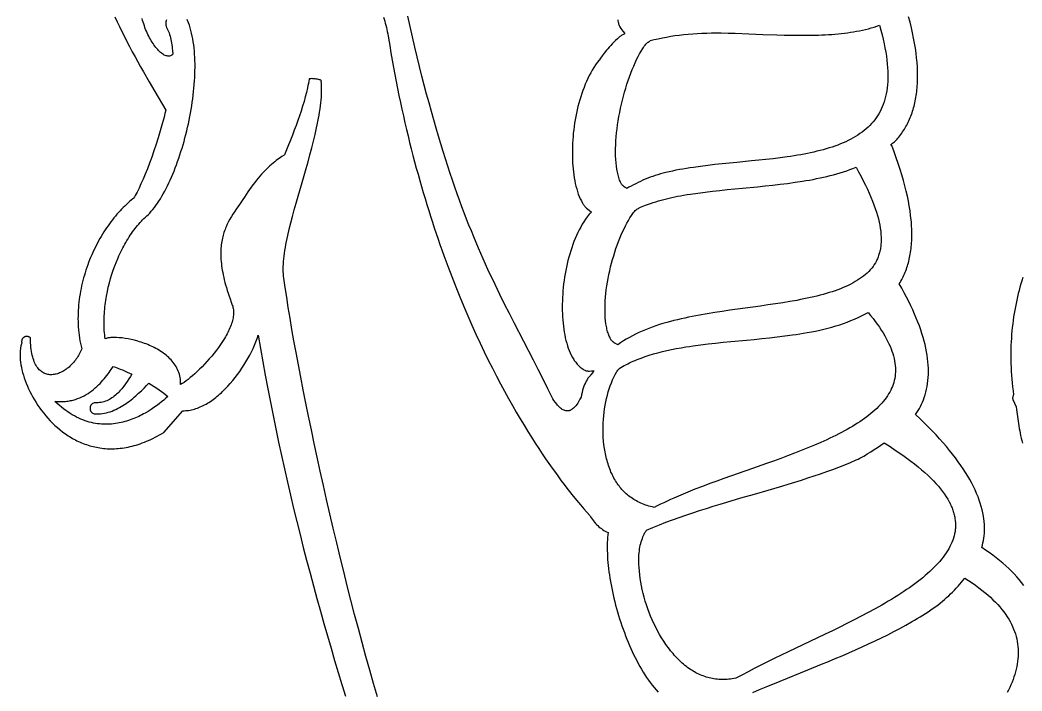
# Model space of a CAD drawing. Extents: x 0 to 113, y 52 to 137.
# Drawn here: x 5.51 to 30.79, y 83.88 to 100.8 of the extents above; entities that cross this region are included whole.
import ezdxf

# ---------------------------------------------------------------- set-up
doc = ezdxf.new("R2010")
doc.units = 0
doc.header["$MEASUREMENT"] = 0

msp = doc.modelspace()

# ---------------------------------------------------------------- linework, layer by layer
for points in [[(7.91, 100.877), (7.965, 100.754), (8.024, 100.63), (8.084, 100.505), (8.147, 100.379), (8.212, 100.252), (8.279, 100.125), (8.347, 99.997), (8.416, 99.87), (8.486, 99.743), (8.557, 99.616), (8.629, 99.49), (8.773, 99.241), (8.916, 98.996), (9.193, 98.527), (9.171, 98.439), (9.149, 98.351), (9.126, 98.263), (9.102, 98.175), (9.053, 98.001), (9.001, 97.83), (8.948, 97.663), (8.894, 97.5), (8.838, 97.342), (8.783, 97.191), (8.727, 97.046), (8.672, 96.91), (8.619, 96.782), (8.566, 96.664), (8.516, 96.556), (8.467, 96.459), (8.444, 96.415), (8.422, 96.374), (8.401, 96.337), (8.38, 96.303), (8.363, 96.285), (8.321, 96.252), (8.28, 96.218), (8.238, 96.182), (8.198, 96.146), (8.157, 96.107), (8.117, 96.068), (8.076, 96.027), (8.037, 95.986), (7.997, 95.943), (7.959, 95.898), (7.92, 95.853), (7.882, 95.807), (7.844, 95.759), (7.807, 95.711), (7.77, 95.661), (7.734, 95.61), (7.699, 95.559), (7.664, 95.506), (7.629, 95.453), (7.595, 95.399), (7.562, 95.343), (7.53, 95.287), (7.498, 95.23), (7.467, 95.173), (7.436, 95.114), (7.407, 95.055), (7.378, 94.995), (7.35, 94.934), (7.323, 94.873), (7.296, 94.811), (7.271, 94.749), (7.246, 94.686), (7.223, 94.622), (7.2, 94.558), (7.178, 94.493), (7.157, 94.427), (7.138, 94.362), (7.119, 94.296), (7.101, 94.229), (7.084, 94.162), (7.069, 94.095), (7.055, 94.027), (7.041, 93.959), (7.029, 93.891), (7.018, 93.822), (7.009, 93.753), (7, 93.684), (6.993, 93.615), (6.987, 93.546), (6.983, 93.476), (6.98, 93.407), (6.978, 93.337), (6.977, 93.267), (6.978, 93.198), (6.981, 93.128), (6.984, 93.058), (6.99, 92.988), (6.996, 92.919), (7.005, 92.849), (7.014, 92.78), (7.026, 92.711), (7.039, 92.641), (7.053, 92.573), (7.07, 92.504), (7.056, 92.47), (7.041, 92.437), (7.026, 92.405), (7.009, 92.373), (6.991, 92.342), (6.973, 92.311), (6.954, 92.281), (6.934, 92.252), (6.913, 92.224), (6.892, 92.196), (6.87, 92.17), (6.847, 92.144), (6.824, 92.119), (6.8, 92.094), (6.775, 92.071), (6.75, 92.049), (6.725, 92.028), (6.699, 92.008), (6.673, 91.989), (6.647, 91.971), (6.62, 91.954), (6.593, 91.938), (6.566, 91.924), (6.539, 91.911), (6.512, 91.899), (6.484, 91.888), (6.457, 91.879), (6.43, 91.871), (6.402, 91.865), (6.375, 91.86), (6.348, 91.857), (6.321, 91.855), (6.294, 91.854), (6.267, 91.855), (6.241, 91.858), (6.215, 91.862), (6.189, 91.868), (6.164, 91.876), (6.139, 91.886), (6.115, 91.897), (6.091, 91.91), (6.068, 91.925), (6.045, 91.942), (6.023, 91.961), (6.001, 91.981), (5.981, 92.004), (5.961, 92.028), (5.942, 92.055), (5.924, 92.084), (5.906, 92.115), (5.89, 92.148), (5.874, 92.183), (5.86, 92.22), (5.846, 92.26), (5.834, 92.301), (5.822, 92.346), (5.812, 92.392), (5.803, 92.441), (5.795, 92.492), (5.789, 92.546), (5.784, 92.602), (5.78, 92.66), (5.777, 92.722), (5.776, 92.785), (5.767, 92.793), (5.758, 92.799), (5.749, 92.805), (5.739, 92.809), (5.729, 92.813), (5.719, 92.817), (5.709, 92.819), (5.699, 92.821), (5.689, 92.821), (5.679, 92.821), (5.669, 92.82), (5.658, 92.819), (5.648, 92.816), (5.638, 92.812), (5.629, 92.808), (5.619, 92.803), (5.61, 92.797), (5.601, 92.79), (5.593, 92.783), (5.586, 92.775), (5.58, 92.767), (5.574, 92.758), (5.569, 92.749), (5.564, 92.74), (5.561, 92.73), (5.558, 92.719), (5.556, 92.709), (5.555, 92.698), (5.554, 92.687), (5.555, 92.676), (5.556, 92.665), (5.558, 92.653), (5.551, 92.631), (5.544, 92.609), (5.538, 92.586), (5.533, 92.562), (5.528, 92.537), (5.524, 92.512), (5.519, 92.46), (5.515, 92.406), (5.515, 92.35), (5.517, 92.292), (5.521, 92.232), (5.528, 92.17), (5.538, 92.107), (5.55, 92.043), (5.564, 91.978), (5.581, 91.911), (5.6, 91.844), (5.622, 91.776), (5.646, 91.707), (5.673, 91.638), (5.701, 91.568), (5.732, 91.498), (5.766, 91.429), (5.801, 91.359), (5.839, 91.289), (5.879, 91.22), (5.921, 91.151), (5.965, 91.083), (6.012, 91.016), (6.06, 90.949), (6.111, 90.884), (6.164, 90.819), (6.219, 90.756), (6.276, 90.695), (6.334, 90.635), (6.395, 90.577), (6.458, 90.521), (6.523, 90.467), (6.589, 90.414), (6.623, 90.389), (6.658, 90.365), (6.693, 90.341), (6.728, 90.317), (6.764, 90.295), (6.801, 90.273), (6.837, 90.251), (6.875, 90.231), (6.912, 90.211), (6.951, 90.192), (6.989, 90.173), (7.028, 90.155), (7.068, 90.139), (7.108, 90.122), (7.148, 90.107), (7.189, 90.093), (7.23, 90.079), (7.272, 90.066), (7.314, 90.055), (7.356, 90.044), (7.399, 90.034), (7.442, 90.025), (7.486, 90.017), (7.53, 90.009), (7.575, 90.003), (7.62, 89.998), (7.665, 89.994), (7.711, 89.991), (7.757, 89.989), (7.803, 89.988), (7.85, 89.988), (7.897, 89.99), (7.945, 89.992), (7.993, 89.996), (8.042, 90.001), (8.09, 90.007), (8.139, 90.014), (8.189, 90.022), (8.239, 90.032), (8.289, 90.043), (8.34, 90.055), (8.391, 90.068), (8.442, 90.083), (8.494, 90.099), (8.546, 90.117), (8.598, 90.136), (8.651, 90.156), (8.704, 90.177), (8.757, 90.2), (8.811, 90.225), (8.865, 90.251), (8.92, 90.278), (8.974, 90.307), (9.029, 90.337), (9.085, 90.369), (9.14, 90.402), (9.621, 90.948), (9.658, 90.948), (9.695, 90.949), (9.731, 90.952), (9.768, 90.957), (9.805, 90.963), (9.842, 90.971), (9.879, 90.979), (9.916, 90.989), (9.953, 91.001), (9.989, 91.014), (10.026, 91.028), (10.063, 91.043), (10.099, 91.059), (10.136, 91.077), (10.172, 91.096), (10.208, 91.115), (10.244, 91.136), (10.28, 91.158), (10.316, 91.181), (10.351, 91.206), (10.386, 91.231), (10.421, 91.257), (10.456, 91.284), (10.491, 91.311), (10.525, 91.34), (10.559, 91.37), (10.593, 91.4), (10.626, 91.431), (10.66, 91.463), (10.692, 91.496), (10.757, 91.564), (10.82, 91.634), (10.882, 91.706), (10.942, 91.781), (11.001, 91.858), (11.057, 91.937), (11.112, 92.017), (11.164, 92.098), (11.214, 92.181), (11.262, 92.264), (11.308, 92.349), (11.351, 92.433), (11.392, 92.518), (11.429, 92.603), (11.464, 92.688), (11.497, 92.772), (11.526, 92.856), (11.582, 92.517), (11.641, 92.178), (11.702, 91.84), (11.765, 91.501), (11.83, 91.163), (11.897, 90.826), (11.966, 90.489), (12.037, 90.152), (12.11, 89.817), (12.184, 89.483), (12.26, 89.149), (12.337, 88.817), (12.416, 88.486), (12.496, 88.156), (12.578, 87.828), (12.661, 87.502), (12.745, 87.177), (12.83, 86.854), (12.916, 86.533), (13.003, 86.214), (13.091, 85.898), (13.18, 85.584), (13.27, 85.272), (13.36, 84.962), (13.451, 84.655), (13.542, 84.351), (13.633, 84.05), (13.726, 83.752)], [(14.685, 100.87), (14.715, 100.768), (14.729, 100.716), (14.743, 100.663), (14.756, 100.611), (14.768, 100.557), (14.779, 100.503), (14.79, 100.449), (14.8, 100.394), (14.809, 100.338), (14.84, 100.152), (14.871, 99.968), (14.903, 99.785), (14.936, 99.603), (14.97, 99.424), (15.004, 99.245), (15.039, 99.069), (15.075, 98.893), (15.111, 98.72), (15.149, 98.547), (15.187, 98.377), (15.225, 98.207), (15.264, 98.04), (15.304, 97.874), (15.344, 97.709), (15.385, 97.546), (15.427, 97.384), (15.469, 97.224), (15.512, 97.065), (15.555, 96.908), (15.599, 96.752), (15.643, 96.598), (15.688, 96.445), (15.733, 96.294), (15.778, 96.144), (15.824, 95.996), (15.871, 95.849), (15.918, 95.703), (15.965, 95.559), (16.013, 95.417), (16.061, 95.276), (16.109, 95.137), (16.157, 94.999), (16.206, 94.862), (16.256, 94.727), (16.305, 94.593), (16.405, 94.33), (16.505, 94.073), (16.607, 93.822), (16.709, 93.577), (16.811, 93.337), (16.914, 93.103), (17.017, 92.875), (17.121, 92.652), (17.224, 92.436), (17.327, 92.225), (17.43, 92.02), (17.533, 91.82), (17.635, 91.626), (17.736, 91.438), (17.837, 91.255), (17.937, 91.078), (18.035, 90.907), (18.133, 90.741), (18.229, 90.58), (18.324, 90.426), (18.418, 90.277), (18.51, 90.133), (18.6, 89.995), (18.688, 89.862), (18.774, 89.735), (18.858, 89.614), (18.939, 89.497), (19.019, 89.387), (19.095, 89.281), (19.169, 89.182), (19.241, 89.087), (19.309, 88.998), (19.374, 88.914), (19.436, 88.836), (19.55, 88.695), (19.65, 88.576), (19.734, 88.478), (19.803, 88.4), (19.886, 88.308), (19.909, 88.272), (19.932, 88.237), (19.956, 88.203), (19.981, 88.17), (20.007, 88.139), (20.033, 88.108), (20.061, 88.079), (20.089, 88.051), (20.118, 88.024), (20.149, 87.999), (20.18, 87.975), (20.212, 87.952), (20.244, 87.931), (20.278, 87.912), (20.313, 87.894), (20.349, 87.878), (20.342, 87.818), (20.336, 87.756), (20.332, 87.692), (20.329, 87.627), (20.328, 87.56), (20.327, 87.491), (20.328, 87.42), (20.331, 87.348), (20.334, 87.275), (20.339, 87.2), (20.346, 87.123), (20.353, 87.046), (20.362, 86.967), (20.372, 86.888), (20.383, 86.807), (20.396, 86.725), (20.41, 86.643), (20.425, 86.56), (20.441, 86.476), (20.459, 86.391), (20.477, 86.306), (20.497, 86.22), (20.518, 86.134), (20.54, 86.048), (20.564, 85.961), (20.588, 85.874), (20.614, 85.787), (20.641, 85.7), (20.669, 85.613), (20.698, 85.527), (20.728, 85.44), (20.76, 85.354), (20.79, 85.273), (20.822, 85.192), (20.854, 85.113), (20.888, 85.033), (20.923, 84.955), (20.958, 84.877), (20.995, 84.8), (21.032, 84.724), (21.071, 84.649), (21.11, 84.575), (21.151, 84.503), (21.192, 84.431), (21.235, 84.361), (21.279, 84.292), (21.323, 84.224), (21.369, 84.158), (21.415, 84.094), (21.463, 84.031), (21.512, 83.97), (21.561, 83.91), (21.612, 83.852)], [(20.592, 100.804), (20.598, 100.774), (20.604, 100.743), (20.61, 100.722), (20.616, 100.701), (20.623, 100.68), (20.632, 100.66), (20.641, 100.641), (20.65, 100.623), (20.671, 100.586), (20.695, 100.552), (20.719, 100.518), (20.77, 100.453), (20.753, 100.442), (20.735, 100.431), (20.699, 100.411), (20.681, 100.4), (20.663, 100.39), (20.646, 100.378), (20.63, 100.365), (20.584, 100.324), (20.539, 100.281), (20.496, 100.239), (20.455, 100.196), (20.415, 100.154), (20.378, 100.112), (20.343, 100.072), (20.31, 100.032), (20.251, 99.958), (20.201, 99.892), (20.161, 99.836), (20.132, 99.794), (20.124, 99.785), (20.078, 99.725), (20.034, 99.663), (19.992, 99.599), (19.952, 99.533), (19.913, 99.465), (19.876, 99.395), (19.84, 99.323), (19.806, 99.25), (19.773, 99.175), (19.743, 99.099), (19.713, 99.021), (19.686, 98.943), (19.659, 98.863), (19.635, 98.782), (19.612, 98.7), (19.59, 98.618), (19.57, 98.535), (19.552, 98.451), (19.535, 98.367), (19.52, 98.283), (19.506, 98.198), (19.493, 98.113), (19.483, 98.028), (19.473, 97.943), (19.465, 97.859), (19.459, 97.774), (19.454, 97.69), (19.45, 97.606), (19.448, 97.523), (19.448, 97.441), (19.448, 97.359), (19.451, 97.279), (19.454, 97.199), (19.46, 97.12), (19.466, 97.042), (19.475, 96.965), (19.484, 96.89), (19.496, 96.816), (19.509, 96.744), (19.523, 96.673), (19.54, 96.604), (19.558, 96.537), (19.578, 96.472), (19.599, 96.409), (19.623, 96.348), (19.648, 96.29), (19.675, 96.234), (19.704, 96.18), (19.715, 96.161), (19.727, 96.144), (19.739, 96.127), (19.752, 96.111), (19.765, 96.096), (19.779, 96.081), (19.808, 96.053), (19.838, 96.026), (19.869, 96.001), (19.931, 95.951), (19.926, 95.946), (19.92, 95.94), (19.904, 95.929), (19.889, 95.917), (19.883, 95.912), (19.879, 95.907), (19.874, 95.903), (19.87, 95.898), (19.825, 95.838), (19.781, 95.776), (19.739, 95.712), (19.698, 95.646), (19.659, 95.578), (19.622, 95.508), (19.587, 95.436), (19.553, 95.363), (19.52, 95.288), (19.489, 95.212), (19.46, 95.135), (19.432, 95.056), (19.406, 94.976), (19.381, 94.895), (19.358, 94.814), (19.337, 94.731), (19.317, 94.648), (19.299, 94.565), (19.282, 94.481), (19.266, 94.396), (19.252, 94.311), (19.24, 94.226), (19.229, 94.142), (19.22, 94.057), (19.212, 93.972), (19.205, 93.887), (19.2, 93.803), (19.197, 93.72), (19.195, 93.637), (19.194, 93.554), (19.195, 93.473), (19.197, 93.392), (19.201, 93.312), (19.206, 93.233), (19.213, 93.155), (19.221, 93.078), (19.231, 93.003), (19.242, 92.929), (19.255, 92.857), (19.27, 92.787), (19.286, 92.718), (19.305, 92.651), (19.324, 92.586), (19.346, 92.523), (19.369, 92.462), (19.395, 92.403), (19.422, 92.347), (19.451, 92.293), (19.466, 92.267), (19.482, 92.241), (19.498, 92.217), (19.515, 92.193), (19.532, 92.169), (19.55, 92.146), (19.569, 92.125), (19.588, 92.104), (19.608, 92.083), (19.628, 92.064), (19.649, 92.045), (19.671, 92.028), (19.694, 92.011), (19.717, 91.996), (19.741, 91.981), (19.765, 91.968), (19.778, 91.962), (19.791, 91.957), (19.804, 91.954), (19.818, 91.951), (19.832, 91.949), (19.846, 91.948), (19.875, 91.948), (19.934, 91.95), (19.963, 91.951), (19.992, 91.95), (19.984, 91.938), (19.973, 91.924), (19.946, 91.893), (19.921, 91.864), (19.905, 91.844), (19.902, 91.836), (19.899, 91.831), (19.896, 91.827), (19.868, 91.796), (19.842, 91.764), (19.818, 91.729), (19.796, 91.693), (19.776, 91.654), (19.757, 91.612), (19.739, 91.567), (19.722, 91.519), (19.714, 91.494), (19.707, 91.467), (19.694, 91.409), (19.682, 91.349), (19.669, 91.29), (19.641, 91.236), (19.613, 91.186), (19.586, 91.142), (19.559, 91.103), (19.532, 91.069), (19.505, 91.039), (19.479, 91.013), (19.454, 90.992), (19.441, 90.983), (19.428, 90.975), (19.416, 90.968), (19.403, 90.961), (19.391, 90.956), (19.379, 90.952), (19.366, 90.948), (19.354, 90.945), (19.342, 90.943), (19.33, 90.942), (19.307, 90.942), (19.284, 90.945), (19.261, 90.951), (19.238, 90.959), (19.216, 90.969), (19.195, 90.981), (19.174, 90.996), (19.153, 91.012), (19.133, 91.029), (19.113, 91.048), (19.093, 91.068), (19.074, 91.089), (19.055, 91.111), (19.019, 91.156), (18.985, 91.202), (18.953, 91.246), (18.831, 91.498), (18.709, 91.743), (18.587, 91.984), (18.465, 92.222), (18.223, 92.692), (17.981, 93.16), (17.86, 93.396), (17.74, 93.636), (17.619, 93.879), (17.499, 94.127), (17.439, 94.253), (17.379, 94.381), (17.319, 94.511), (17.259, 94.642), (17.199, 94.776), (17.139, 94.911), (17.079, 95.049), (17.02, 95.189), (16.96, 95.332), (16.9, 95.478), (16.84, 95.626), (16.781, 95.778), (16.721, 95.932), (16.662, 96.09), (16.602, 96.251), (16.543, 96.415), (16.483, 96.583), (16.424, 96.755), (16.364, 96.93), (16.305, 97.11), (16.246, 97.293), (16.186, 97.481), (16.127, 97.673), (16.068, 97.87), (16.009, 98.071), (15.95, 98.278), (15.891, 98.489), (15.832, 98.705), (15.773, 98.926), (15.714, 99.152), (15.655, 99.384), (15.596, 99.622), (15.537, 99.865), (15.478, 100.114), (15.419, 100.369), (15.36, 100.63), (15.302, 100.897)], [(30.836, 86.546), (30.781, 86.619), (30.722, 86.69), (30.66, 86.761), (30.595, 86.832), (30.527, 86.901), (30.457, 86.97), (30.383, 87.039), (30.305, 87.107), (30.225, 87.174), (30.142, 87.24), (30.055, 87.306), (29.966, 87.371), (29.873, 87.436), (29.777, 87.499), (29.792, 87.558), (29.805, 87.617), (29.817, 87.676), (29.828, 87.736), (29.836, 87.797), (29.842, 87.858), (29.846, 87.92), (29.847, 87.951), (29.847, 87.983), (29.846, 88.021), (29.844, 88.059), (29.842, 88.098), (29.839, 88.136), (29.835, 88.175), (29.83, 88.214), (29.819, 88.293), (29.804, 88.372), (29.786, 88.452), (29.765, 88.533), (29.74, 88.615), (29.713, 88.697), (29.682, 88.78), (29.647, 88.865), (29.61, 88.95), (29.568, 89.036), (29.524, 89.122), (29.476, 89.21), (29.425, 89.299), (29.37, 89.388), (29.311, 89.479), (29.249, 89.57), (29.184, 89.663), (29.115, 89.756), (29.042, 89.85), (28.966, 89.945), (28.885, 90.042), (28.802, 90.139), (28.714, 90.237), (28.623, 90.337), (28.527, 90.437), (28.428, 90.539), (28.325, 90.641), (28.219, 90.745), (28.108, 90.85), (28.14, 90.9), (28.172, 90.952), (28.202, 91.004), (28.23, 91.057), (28.257, 91.111), (28.282, 91.166), (28.306, 91.223), (28.326, 91.281), (28.348, 91.349), (28.367, 91.418), (28.384, 91.488), (28.398, 91.56), (28.409, 91.633), (28.418, 91.707), (28.425, 91.783), (28.429, 91.86), (28.43, 91.938), (28.429, 92.017), (28.425, 92.098), (28.418, 92.181), (28.409, 92.264), (28.397, 92.349), (28.383, 92.436), (28.365, 92.524), (28.345, 92.613), (28.322, 92.704), (28.297, 92.797), (28.268, 92.891), (28.237, 92.987), (28.202, 93.084), (28.165, 93.183), (28.125, 93.283), (28.082, 93.385), (28.036, 93.489), (27.987, 93.594), (27.935, 93.701), (27.88, 93.81), (27.822, 93.921), (27.761, 94.033), (27.697, 94.147), (27.718, 94.182), (27.738, 94.216), (27.757, 94.252), (27.776, 94.288), (27.794, 94.324), (27.811, 94.361), (27.828, 94.399), (27.844, 94.437), (27.859, 94.476), (27.874, 94.515), (27.888, 94.555), (27.901, 94.596), (27.913, 94.637), (27.925, 94.679), (27.936, 94.721), (27.947, 94.764), (27.956, 94.807), (27.965, 94.852), (27.973, 94.896), (27.981, 94.942), (27.987, 94.988), (27.993, 95.035), (27.999, 95.082), (28.003, 95.13), (28.007, 95.178), (28.01, 95.228), (28.012, 95.278), (28.013, 95.328), (28.014, 95.379), (28.014, 95.431), (28.013, 95.484), (28.011, 95.537), (28.008, 95.591), (28.005, 95.646), (28.001, 95.701), (27.996, 95.757), (27.983, 95.872), (27.967, 95.989), (27.948, 96.109), (27.926, 96.232), (27.9, 96.357), (27.87, 96.486), (27.837, 96.618), (27.801, 96.753), (27.761, 96.891), (27.717, 97.032), (27.67, 97.177), (27.619, 97.324), (27.564, 97.475), (27.505, 97.629), (27.503, 97.633), (27.5, 97.636), (27.493, 97.639), (27.485, 97.642), (27.482, 97.644), (27.479, 97.647), (27.502, 97.668), (27.525, 97.688), (27.573, 97.728), (27.597, 97.748), (27.62, 97.769), (27.642, 97.791), (27.662, 97.814), (27.687, 97.845), (27.712, 97.876), (27.735, 97.908), (27.759, 97.941), (27.781, 97.974), (27.803, 98.007), (27.824, 98.041), (27.845, 98.076), (27.865, 98.111), (27.885, 98.147), (27.904, 98.183), (27.922, 98.22), (27.939, 98.258), (27.956, 98.296), (27.973, 98.335), (27.988, 98.374), (28.003, 98.414), (28.018, 98.454), (28.031, 98.495), (28.044, 98.537), (28.057, 98.579), (28.068, 98.622), (28.079, 98.665), (28.089, 98.709), (28.099, 98.754), (28.108, 98.799), (28.116, 98.845), (28.124, 98.892), (28.13, 98.939), (28.136, 98.987), (28.142, 99.035), (28.146, 99.084), (28.15, 99.134), (28.154, 99.185), (28.156, 99.236), (28.158, 99.288), (28.159, 99.34), (28.159, 99.393), (28.157, 99.501), (28.152, 99.612), (28.145, 99.726), (28.134, 99.843), (28.119, 99.962), (28.102, 100.085), (28.082, 100.21), (28.058, 100.338), (28.031, 100.469), (28.001, 100.603), (27.967, 100.74), (27.93, 100.88)], [(14.53, 83.737), (14.433, 84.071), (14.336, 84.411), (14.24, 84.755), (14.144, 85.104), (14.05, 85.457), (13.956, 85.813), (13.863, 86.172), (13.771, 86.532), (13.681, 86.894), (13.591, 87.257), (13.504, 87.621), (13.417, 87.984), (13.332, 88.346), (13.249, 88.707), (13.168, 89.065), (13.089, 89.421), (13.012, 89.774), (12.937, 90.123), (12.864, 90.468), (12.793, 90.808), (12.725, 91.142), (12.66, 91.47), (12.597, 91.792), (12.537, 92.106), (12.48, 92.412), (12.426, 92.71), (12.375, 92.999), (12.328, 93.278), (12.283, 93.547), (12.242, 93.806), (12.205, 94.053), (12.171, 94.288), (12.164, 94.343), (12.159, 94.4), (12.157, 94.459), (12.156, 94.519), (12.157, 94.581), (12.16, 94.645), (12.164, 94.711), (12.17, 94.778), (12.177, 94.846), (12.186, 94.916), (12.197, 94.987), (12.208, 95.06), (12.221, 95.134), (12.236, 95.209), (12.251, 95.285), (12.268, 95.362), (12.304, 95.52), (12.343, 95.681), (12.386, 95.846), (12.431, 96.013), (12.479, 96.183), (12.528, 96.354), (12.629, 96.701), (12.73, 97.051), (12.78, 97.225), (12.828, 97.399), (12.875, 97.571), (12.918, 97.741), (12.959, 97.91), (12.979, 97.993), (12.997, 98.076), (13.014, 98.158), (13.031, 98.239), (13.046, 98.319), (13.06, 98.398), (13.073, 98.476), (13.084, 98.554), (13.094, 98.63), (13.103, 98.705), (13.11, 98.778), (13.116, 98.851), (13.12, 98.922), (13.123, 98.992), (13.123, 99.06), (13.122, 99.127), (13.119, 99.192), (13.114, 99.256), (13.118, 99.26), (13.119, 99.264), (13.118, 99.267), (13.115, 99.271), (13.111, 99.275), (13.105, 99.278), (13.089, 99.285), (13.069, 99.292), (13.044, 99.298), (13.017, 99.303), (12.988, 99.308), (12.958, 99.312), (12.928, 99.315), (12.9, 99.317), (12.873, 99.318), (12.85, 99.317), (12.831, 99.316), (12.817, 99.313), (12.812, 99.311), (12.808, 99.309), (12.799, 99.254), (12.789, 99.198), (12.778, 99.142), (12.767, 99.086), (12.74, 98.972), (12.711, 98.856), (12.679, 98.739), (12.643, 98.621), (12.606, 98.502), (12.566, 98.382), (12.524, 98.261), (12.48, 98.139), (12.434, 98.017), (12.387, 97.894), (12.338, 97.771), (12.289, 97.648), (12.188, 97.401), (12.184, 97.396), (12.179, 97.392), (12.118, 97.352), (12.05, 97.306), (12.014, 97.28), (11.977, 97.252), (11.939, 97.222), (11.9, 97.19), (11.86, 97.155), (11.82, 97.119), (11.778, 97.08), (11.736, 97.04), (11.694, 96.997), (11.651, 96.953), (11.608, 96.907), (11.565, 96.858), (11.521, 96.808), (11.477, 96.755), (11.434, 96.701), (11.39, 96.644), (11.347, 96.586), (11.303, 96.525), (11.261, 96.463), (11.218, 96.398), (11.176, 96.334), (11.133, 96.27), (11.048, 96.146), (10.965, 96.025), (10.925, 95.964), (10.885, 95.903), (10.847, 95.842), (10.811, 95.779), (10.776, 95.716), (10.744, 95.65), (10.713, 95.584), (10.699, 95.55), (10.686, 95.515), (10.673, 95.48), (10.66, 95.444), (10.649, 95.407), (10.638, 95.37), (10.628, 95.332), (10.619, 95.294), (10.611, 95.254), (10.604, 95.214), (10.597, 95.173), (10.592, 95.131), (10.587, 95.088), (10.584, 95.044), (10.581, 94.999), (10.579, 94.953), (10.579, 94.906), (10.58, 94.858), (10.581, 94.809), (10.584, 94.759), (10.589, 94.707), (10.594, 94.654), (10.601, 94.6), (10.608, 94.545), (10.618, 94.488), (10.628, 94.43), (10.64, 94.37), (10.653, 94.309), (10.668, 94.247), (10.684, 94.183), (10.702, 94.117), (10.721, 94.05), (10.742, 93.981), (10.764, 93.91), (10.788, 93.838), (10.813, 93.764), (10.84, 93.688), (10.869, 93.611), (10.879, 93.582), (10.887, 93.552), (10.893, 93.521), (10.898, 93.49), (10.901, 93.457), (10.901, 93.425), (10.901, 93.392), (10.898, 93.358), (10.894, 93.324), (10.889, 93.289), (10.882, 93.254), (10.873, 93.218), (10.863, 93.182), (10.852, 93.146), (10.839, 93.109), (10.825, 93.072), (10.81, 93.035), (10.794, 92.998), (10.776, 92.96), (10.758, 92.923), (10.738, 92.885), (10.718, 92.847), (10.696, 92.809), (10.674, 92.771), (10.626, 92.695), (10.576, 92.619), (10.522, 92.544), (10.467, 92.47), (10.409, 92.397), (10.35, 92.325), (10.29, 92.255), (10.229, 92.186), (10.167, 92.12), (10.106, 92.056), (10.045, 91.995), (9.984, 91.937), (9.924, 91.881), (9.866, 91.83), (9.809, 91.782), (9.755, 91.738), (9.703, 91.698), (9.654, 91.662), (9.609, 91.632), (9.567, 91.606), (9.567, 91.652), (9.565, 91.697), (9.561, 91.742), (9.554, 91.785), (9.546, 91.827), (9.535, 91.868), (9.522, 91.909), (9.507, 91.948), (9.49, 91.986), (9.472, 92.024), (9.451, 92.06), (9.429, 92.096), (9.406, 92.13), (9.38, 92.164), (9.354, 92.196), (9.325, 92.228), (9.296, 92.259), (9.265, 92.289), (9.233, 92.318), (9.2, 92.346), (9.166, 92.373), (9.13, 92.399), (9.094, 92.424), (9.057, 92.449), (9.019, 92.472), (8.981, 92.495), (8.942, 92.517), (8.902, 92.538), (8.861, 92.558), (8.821, 92.577), (8.779, 92.595), (8.738, 92.613), (8.696, 92.63), (8.654, 92.645), (8.612, 92.66), (8.57, 92.675), (8.528, 92.688), (8.486, 92.7), (8.403, 92.723), (8.321, 92.743), (8.241, 92.759), (8.164, 92.772), (8.089, 92.782), (8.017, 92.789), (7.95, 92.793), (7.887, 92.795), (7.858, 92.794), (7.83, 92.793), (7.803, 92.791), (7.778, 92.788), (7.754, 92.785), (7.732, 92.781), (7.712, 92.776), (7.693, 92.771), (7.677, 92.765), (7.662, 92.758), (7.656, 92.809), (7.65, 92.861), (7.645, 92.913), (7.641, 92.966), (7.639, 93.019), (7.637, 93.072), (7.635, 93.126), (7.635, 93.18), (7.636, 93.234), (7.637, 93.288), (7.639, 93.343), (7.643, 93.398), (7.646, 93.453), (7.651, 93.508), (7.657, 93.563), (7.663, 93.618), (7.67, 93.673), (7.678, 93.729), (7.687, 93.784), (7.696, 93.839), (7.718, 93.95), (7.742, 94.06), (7.769, 94.17), (7.799, 94.278), (7.831, 94.386), (7.867, 94.493), (7.905, 94.599), (7.945, 94.703), (7.988, 94.805), (8.011, 94.855), (8.034, 94.905), (8.058, 94.954), (8.082, 95.003), (8.107, 95.051), (8.132, 95.099), (8.158, 95.146), (8.184, 95.192), (8.211, 95.238), (8.239, 95.283), (8.267, 95.327), (8.296, 95.371), (8.325, 95.414), (8.354, 95.456), (8.384, 95.497), (8.415, 95.537), (8.446, 95.577), (8.478, 95.615), (8.509, 95.653), (8.542, 95.689), (8.575, 95.725), (8.608, 95.76), (8.642, 95.794), (8.676, 95.826), (8.711, 95.858), (8.745, 95.888), (8.785, 95.93), (8.825, 95.974), (8.864, 96.021), (8.903, 96.07), (8.941, 96.122), (8.98, 96.176), (9.017, 96.233), (9.055, 96.292), (9.092, 96.353), (9.128, 96.416), (9.164, 96.481), (9.199, 96.549), (9.234, 96.618), (9.268, 96.688), (9.302, 96.761), (9.335, 96.835), (9.368, 96.911), (9.399, 96.988), (9.43, 97.067), (9.461, 97.147), (9.49, 97.228), (9.519, 97.31), (9.547, 97.394), (9.575, 97.478), (9.601, 97.563), (9.627, 97.65), (9.652, 97.737), (9.676, 97.824), (9.699, 97.913), (9.721, 98.002), (9.742, 98.091), (9.762, 98.181), (9.781, 98.271), (9.799, 98.361), (9.816, 98.451), (9.832, 98.542), (9.847, 98.632), (9.86, 98.723), (9.873, 98.813), (9.884, 98.903), (9.894, 98.992), (9.903, 99.082), (9.911, 99.17), (9.917, 99.259), (9.922, 99.346), (9.926, 99.433), (9.928, 99.519), (9.929, 99.604), (9.929, 99.689), (9.927, 99.772), (9.924, 99.854), (9.919, 99.935), (9.913, 100.015), (9.906, 100.093), (9.897, 100.17), (9.886, 100.246), (9.874, 100.319), (9.86, 100.392), (9.844, 100.462), (9.827, 100.531), (9.808, 100.598), (9.788, 100.663), (9.766, 100.726), (9.742, 100.786), (9.733, 100.812)], [(9.207, 100.798), (9.203, 100.784), (9.199, 100.77), (9.196, 100.756), (9.194, 100.741), (9.192, 100.727), (9.192, 100.712), (9.192, 100.698), (9.193, 100.683), (9.194, 100.669), (9.2, 100.639), (9.209, 100.61), (9.228, 100.577), (9.245, 100.542), (9.261, 100.506), (9.276, 100.469), (9.289, 100.43), (9.301, 100.39), (9.312, 100.348), (9.321, 100.306), (9.33, 100.262), (9.338, 100.218), (9.344, 100.172), (9.35, 100.126), (9.355, 100.079), (9.359, 100.031), (9.366, 99.933), (9.365, 99.932), (9.366, 99.929), (9.366, 99.926), (9.366, 99.925), (9.347, 99.911), (9.328, 99.9), (9.308, 99.892), (9.288, 99.887), (9.267, 99.885), (9.245, 99.886), (9.223, 99.889), (9.201, 99.895), (9.178, 99.903), (9.155, 99.914), (9.131, 99.927), (9.108, 99.942), (9.084, 99.96), (9.06, 99.98), (9.036, 100.001), (9.012, 100.025), (8.988, 100.05), (8.964, 100.078), (8.94, 100.107), (8.917, 100.137), (8.893, 100.17), (8.87, 100.203), (8.848, 100.238), (8.825, 100.275), (8.803, 100.313), (8.782, 100.351), (8.761, 100.391), (8.741, 100.433), (8.721, 100.474), (8.703, 100.517), (8.684, 100.561), (8.667, 100.605), (8.651, 100.65), (8.635, 100.696), (8.621, 100.742), (8.607, 100.788), (8.594, 100.835)], [(30.813, 94.302), (30.788, 94.223), (30.764, 94.144), (30.741, 94.063), (30.719, 93.982), (30.698, 93.9), (30.678, 93.818), (30.659, 93.735), (30.641, 93.651), (30.624, 93.567), (30.609, 93.482), (30.594, 93.396), (30.58, 93.31), (30.568, 93.223), (30.557, 93.135), (30.547, 93.047), (30.538, 92.958), (30.53, 92.869), (30.524, 92.779), (30.518, 92.688), (30.514, 92.597), (30.511, 92.504), (30.51, 92.412), (30.51, 92.318), (30.511, 92.225), (30.513, 92.13), (30.517, 92.035), (30.522, 91.939), (30.528, 91.842), (30.536, 91.745), (30.545, 91.648), (30.555, 91.549), (30.567, 91.45), (30.581, 91.351), (30.573, 91.337), (30.567, 91.322), (30.561, 91.306), (30.558, 91.291), (30.556, 91.275), (30.556, 91.259), (30.558, 91.243), (30.563, 91.228), (30.603, 91.135), (30.642, 91.043), (30.653, 90.982), (30.662, 90.922), (30.68, 90.802), (30.697, 90.682), (30.714, 90.563), (30.724, 90.502), (30.734, 90.442), (30.746, 90.381), (30.758, 90.319), (30.772, 90.257), (30.788, 90.195), (30.806, 90.131)], [(24.001, 83.848), (24.171, 83.919), (24.342, 83.99), (24.688, 84.131), (25.386, 84.414), (25.734, 84.556), (25.907, 84.628), (26.08, 84.7), (26.251, 84.772), (26.421, 84.846), (26.59, 84.919), (26.757, 84.994), (26.922, 85.069), (27.085, 85.146), (27.246, 85.223), (27.404, 85.301), (27.56, 85.38), (27.712, 85.46), (27.861, 85.542), (28.007, 85.624), (28.079, 85.666), (28.15, 85.708), (28.22, 85.751), (28.289, 85.794), (28.356, 85.837), (28.423, 85.881), (28.489, 85.925), (28.554, 85.969), (28.614, 86.012), (28.673, 86.056), (28.729, 86.1), (28.785, 86.145), (28.839, 86.191), (28.891, 86.237), (28.942, 86.283), (28.992, 86.331), (29.04, 86.378), (29.088, 86.427), (29.134, 86.476), (29.179, 86.525), (29.223, 86.574), (29.266, 86.624), (29.308, 86.675), (29.349, 86.726), (29.349, 86.726), (29.443, 86.666), (29.533, 86.606), (29.619, 86.547), (29.702, 86.487), (29.781, 86.426), (29.856, 86.366), (29.928, 86.306), (29.996, 86.245), (30.06, 86.184), (30.122, 86.124), (30.179, 86.062), (30.234, 86.001), (30.285, 85.94), (30.333, 85.879), (30.378, 85.817), (30.419, 85.755), (30.457, 85.694), (30.493, 85.632), (30.525, 85.57), (30.555, 85.508), (30.581, 85.445), (30.605, 85.383), (30.625, 85.321), (30.644, 85.258), (30.659, 85.196), (30.672, 85.133), (30.682, 85.07), (30.689, 85.008), (30.694, 84.945), (30.697, 84.882), (30.697, 84.819), (30.694, 84.756), (30.69, 84.692), (30.682, 84.627), (30.673, 84.563), (30.661, 84.498), (30.646, 84.433), (30.629, 84.367), (30.61, 84.302), (30.589, 84.236), (30.566, 84.171), (30.54, 84.105), (30.512, 84.039), (30.482, 83.973), (30.451, 83.907), (30.417, 83.841)]]:
    msp.add_lwpolyline(points)
for points in [[(27.199, 100.663), (27.233, 100.542), (27.263, 100.425), (27.29, 100.311), (27.314, 100.199), (27.335, 100.091), (27.354, 99.986), (27.37, 99.884), (27.382, 99.784), (27.392, 99.688), (27.4, 99.594), (27.404, 99.503), (27.406, 99.415), (27.406, 99.329), (27.403, 99.246), (27.397, 99.165), (27.389, 99.087), (27.378, 99.012), (27.365, 98.939), (27.35, 98.868), (27.332, 98.799), (27.312, 98.733), (27.29, 98.669), (27.266, 98.607), (27.239, 98.547), (27.211, 98.49), (27.18, 98.434), (27.147, 98.38), (27.113, 98.328), (27.076, 98.279), (27.037, 98.23), (26.997, 98.184), (26.955, 98.139), (26.909, 98.095), (26.861, 98.052), (26.811, 98.01), (26.759, 97.97), (26.705, 97.932), (26.65, 97.895), (26.592, 97.859), (26.533, 97.824), (26.472, 97.791), (26.409, 97.76), (26.344, 97.729), (26.278, 97.7), (26.211, 97.672), (26.142, 97.645), (26.071, 97.619), (25.999, 97.594), (25.926, 97.571), (25.851, 97.548), (25.775, 97.527), (25.698, 97.506), (25.619, 97.486), (25.54, 97.468), (25.459, 97.45), (25.377, 97.433), (25.295, 97.416), (25.211, 97.401), (25.126, 97.386), (25.041, 97.372), (24.955, 97.358), (24.868, 97.346), (24.692, 97.322), (24.513, 97.3), (24.333, 97.28), (24.151, 97.261), (23.967, 97.243), (23.599, 97.207), (23.414, 97.189), (23.23, 97.171), (23.046, 97.151), (22.863, 97.13), (22.682, 97.107), (22.502, 97.082), (22.413, 97.069), (22.325, 97.055), (22.237, 97.04), (22.15, 97.024), (22.063, 97.007), (21.977, 96.99), (21.892, 96.972), (21.808, 96.952), (21.74, 96.935), (21.673, 96.917), (21.606, 96.897), (21.541, 96.876), (21.476, 96.854), (21.413, 96.831), (21.35, 96.807), (21.288, 96.781), (21.227, 96.755), (21.167, 96.728), (21.108, 96.699), (21.049, 96.67), (20.991, 96.641), (20.934, 96.61), (20.877, 96.579), (20.821, 96.548), (20.8, 96.564), (20.779, 96.578), (20.758, 96.594), (20.737, 96.61), (20.717, 96.628), (20.707, 96.639), (20.698, 96.65), (20.688, 96.662), (20.68, 96.676), (20.671, 96.69), (20.664, 96.706), (20.652, 96.734), (20.64, 96.762), (20.63, 96.792), (20.619, 96.824), (20.61, 96.856), (20.601, 96.89), (20.593, 96.924), (20.585, 96.96), (20.578, 96.997), (20.571, 97.035), (20.56, 97.113), (20.551, 97.196), (20.545, 97.281), (20.541, 97.37), (20.539, 97.461), (20.539, 97.555), (20.542, 97.651), (20.547, 97.749), (20.555, 97.848), (20.564, 97.949), (20.576, 98.052), (20.59, 98.154), (20.606, 98.258), (20.624, 98.362), (20.644, 98.466), (20.665, 98.57), (20.688, 98.674), (20.713, 98.777), (20.739, 98.88), (20.767, 98.981), (20.796, 99.08), (20.826, 99.178), (20.858, 99.274), (20.89, 99.368), (20.924, 99.46), (20.96, 99.549), (20.996, 99.634), (21.032, 99.717), (21.07, 99.797), (21.108, 99.873), (21.146, 99.946), (21.184, 100.014), (21.223, 100.077), (21.243, 100.107), (21.262, 100.135), (21.282, 100.163), (21.301, 100.188), (21.317, 100.207), (21.332, 100.221), (21.346, 100.232), (21.36, 100.241), (21.387, 100.256), (21.4, 100.265), (21.415, 100.276), (21.515, 100.301), (21.616, 100.325), (21.719, 100.347), (21.823, 100.367), (21.929, 100.385), (22.037, 100.402), (22.147, 100.416), (22.258, 100.429), (22.37, 100.441), (22.485, 100.45), (22.601, 100.458), (22.719, 100.464), (22.838, 100.468), (22.959, 100.47), (23.082, 100.471), (23.206, 100.47), (23.379, 100.466), (23.553, 100.461), (23.904, 100.449), (24.257, 100.435), (24.611, 100.423), (24.788, 100.418), (24.964, 100.414), (25.139, 100.412), (25.313, 100.412), (25.486, 100.414), (25.657, 100.418), (25.742, 100.421), (25.826, 100.425), (25.91, 100.429), (25.994, 100.435), (26.074, 100.441), (26.154, 100.448), (26.233, 100.456), (26.312, 100.465), (26.39, 100.475), (26.468, 100.486), (26.544, 100.498), (26.62, 100.512), (26.696, 100.526), (26.77, 100.542), (26.844, 100.559), (26.917, 100.577), (26.989, 100.597), (27.06, 100.618), (27.13, 100.64), (27.199, 100.663)], [(26.605, 97.084), (26.67, 96.969), (26.731, 96.855), (26.788, 96.745), (26.842, 96.637), (26.892, 96.531), (26.939, 96.428), (26.982, 96.328), (27.022, 96.23), (27.058, 96.135), (27.091, 96.043), (27.12, 95.953), (27.146, 95.866), (27.169, 95.782), (27.188, 95.7), (27.204, 95.621), (27.217, 95.545), (27.227, 95.468), (27.234, 95.393), (27.238, 95.321), (27.238, 95.251), (27.238, 95.217), (27.236, 95.184), (27.234, 95.152), (27.231, 95.12), (27.228, 95.088), (27.223, 95.057), (27.218, 95.027), (27.213, 94.998), (27.206, 94.968), (27.199, 94.94), (27.192, 94.912), (27.183, 94.884), (27.174, 94.857), (27.165, 94.83), (27.154, 94.804), (27.143, 94.778), (27.132, 94.753), (27.12, 94.728), (27.093, 94.679), (27.064, 94.632), (27.033, 94.587), (27, 94.543), (26.963, 94.5), (26.925, 94.458), (26.884, 94.418), (26.84, 94.379), (26.794, 94.341), (26.746, 94.304), (26.695, 94.269), (26.642, 94.235), (26.587, 94.201), (26.53, 94.169), (26.471, 94.138), (26.41, 94.108), (26.347, 94.079), (26.282, 94.051), (26.215, 94.024), (26.146, 93.998), (26.076, 93.973), (26.004, 93.948), (25.93, 93.925), (25.855, 93.902), (25.778, 93.88), (25.699, 93.859), (25.62, 93.839), (25.538, 93.819), (25.456, 93.8), (25.372, 93.782), (25.287, 93.764), (25.201, 93.747), (25.114, 93.73), (24.936, 93.699), (24.755, 93.669), (24.571, 93.641), (24.383, 93.613), (24.194, 93.587), (23.811, 93.534), (23.618, 93.508), (23.425, 93.48), (23.231, 93.452), (23.039, 93.423), (22.847, 93.391), (22.657, 93.358), (22.469, 93.322), (22.376, 93.303), (22.284, 93.284), (22.192, 93.263), (22.101, 93.242), (22.011, 93.22), (21.922, 93.198), (21.828, 93.172), (21.735, 93.145), (21.644, 93.117), (21.554, 93.087), (21.465, 93.056), (21.377, 93.024), (21.291, 92.99), (21.207, 92.954), (21.124, 92.917), (21.043, 92.878), (20.963, 92.837), (20.886, 92.795), (20.81, 92.751), (20.736, 92.705), (20.664, 92.658), (20.594, 92.608), (20.541, 92.638), (20.515, 92.654), (20.489, 92.671), (20.477, 92.681), (20.465, 92.692), (20.453, 92.703), (20.442, 92.715), (20.431, 92.728), (20.421, 92.743), (20.411, 92.759), (20.401, 92.775), (20.39, 92.8), (20.378, 92.825), (20.367, 92.852), (20.357, 92.88), (20.348, 92.909), (20.339, 92.939), (20.33, 92.97), (20.322, 93.002), (20.315, 93.035), (20.308, 93.069), (20.297, 93.14), (20.287, 93.215), (20.28, 93.292), (20.276, 93.373), (20.273, 93.456), (20.273, 93.542), (20.275, 93.63), (20.279, 93.72), (20.286, 93.811), (20.294, 93.904), (20.305, 93.998), (20.319, 94.093), (20.334, 94.188), (20.351, 94.284), (20.37, 94.38), (20.391, 94.475), (20.413, 94.571), (20.438, 94.666), (20.463, 94.76), (20.491, 94.853), (20.519, 94.945), (20.549, 95.036), (20.58, 95.124), (20.613, 95.211), (20.646, 95.296), (20.681, 95.378), (20.716, 95.457), (20.752, 95.534), (20.788, 95.608), (20.825, 95.678), (20.862, 95.744), (20.899, 95.806), (20.937, 95.865), (20.956, 95.892), (20.975, 95.918), (20.994, 95.944), (21.013, 95.967), (21.034, 95.991), (21.055, 96.01), (21.074, 96.026), (21.094, 96.038), (21.113, 96.049), (21.132, 96.06), (21.151, 96.07), (21.17, 96.082), (21.295, 96.128), (21.422, 96.172), (21.487, 96.193), (21.552, 96.214), (21.618, 96.234), (21.685, 96.253), (21.753, 96.272), (21.821, 96.29), (21.891, 96.307), (21.961, 96.323), (22.033, 96.339), (22.105, 96.354), (22.179, 96.368), (22.254, 96.381), (22.342, 96.395), (22.432, 96.409), (22.612, 96.435), (22.795, 96.458), (22.981, 96.48), (23.168, 96.501), (23.357, 96.52), (23.738, 96.557), (24.12, 96.594), (24.311, 96.614), (24.502, 96.634), (24.691, 96.656), (24.88, 96.679), (25.066, 96.705), (25.251, 96.732), (25.341, 96.747), (25.431, 96.763), (25.52, 96.779), (25.609, 96.797), (25.697, 96.815), (25.784, 96.834), (25.87, 96.854), (25.956, 96.875), (26.04, 96.897), (26.124, 96.92), (26.207, 96.945), (26.289, 96.97), (26.369, 96.997), (26.449, 97.025), (26.528, 97.054), (26.605, 97.084)], [(26.911, 93.426), (26.974, 93.349), (27.034, 93.273), (27.09, 93.197), (27.144, 93.123), (27.195, 93.05), (27.242, 92.979), (27.286, 92.908), (27.328, 92.838), (27.366, 92.77), (27.401, 92.703), (27.433, 92.637), (27.463, 92.573), (27.489, 92.509), (27.512, 92.447), (27.532, 92.386), (27.549, 92.327), (27.564, 92.265), (27.576, 92.205), (27.586, 92.146), (27.593, 92.088), (27.597, 92.031), (27.599, 91.975), (27.598, 91.921), (27.595, 91.867), (27.589, 91.815), (27.58, 91.763), (27.569, 91.712), (27.556, 91.661), (27.54, 91.612), (27.522, 91.562), (27.502, 91.514), (27.479, 91.465), (27.454, 91.417), (27.426, 91.37), (27.397, 91.323), (27.365, 91.276), (27.33, 91.23), (27.294, 91.185), (27.255, 91.139), (27.215, 91.095), (27.172, 91.05), (27.127, 91.007), (27.08, 90.963), (27.032, 90.92), (26.981, 90.878), (26.929, 90.836), (26.874, 90.794), (26.818, 90.753), (26.76, 90.712), (26.701, 90.671), (26.64, 90.631), (26.577, 90.592), (26.513, 90.553), (26.447, 90.514), (26.38, 90.475), (26.311, 90.437), (26.241, 90.4), (26.169, 90.362), (26.096, 90.325), (26.022, 90.289), (25.947, 90.253), (25.87, 90.217), (25.793, 90.181), (25.714, 90.146), (25.553, 90.077), (25.389, 90.009), (25.222, 89.941), (25.051, 89.875), (24.879, 89.809), (24.704, 89.744), (24.527, 89.679), (24.349, 89.615), (23.99, 89.488), (23.63, 89.362), (23.272, 89.235), (23.094, 89.172), (22.918, 89.109), (22.728, 89.038), (22.542, 88.967), (22.359, 88.894), (22.181, 88.82), (22.007, 88.745), (21.922, 88.706), (21.837, 88.668), (21.754, 88.629), (21.672, 88.59), (21.591, 88.55), (21.511, 88.511), (21.467, 88.521), (21.423, 88.532), (21.38, 88.544), (21.338, 88.557), (21.297, 88.571), (21.257, 88.586), (21.217, 88.601), (21.179, 88.618), (21.141, 88.635), (21.104, 88.653), (21.068, 88.672), (21.033, 88.692), (20.999, 88.713), (20.965, 88.734), (20.932, 88.756), (20.901, 88.78), (20.869, 88.803), (20.839, 88.828), (20.81, 88.853), (20.781, 88.88), (20.753, 88.906), (20.726, 88.934), (20.7, 88.962), (20.674, 88.992), (20.65, 89.021), (20.626, 89.052), (20.602, 89.083), (20.58, 89.115), (20.558, 89.148), (20.537, 89.181), (20.517, 89.215), (20.498, 89.249), (20.478, 89.286), (20.459, 89.324), (20.441, 89.363), (20.423, 89.402), (20.407, 89.441), (20.391, 89.482), (20.376, 89.522), (20.361, 89.563), (20.348, 89.605), (20.335, 89.647), (20.323, 89.69), (20.312, 89.733), (20.301, 89.776), (20.291, 89.82), (20.282, 89.864), (20.273, 89.908), (20.258, 89.998), (20.246, 90.088), (20.236, 90.179), (20.229, 90.271), (20.225, 90.363), (20.223, 90.455), (20.224, 90.547), (20.227, 90.639), (20.232, 90.73), (20.24, 90.821), (20.25, 90.91), (20.262, 90.999), (20.277, 91.087), (20.293, 91.173), (20.312, 91.258), (20.332, 91.341), (20.355, 91.423), (20.379, 91.502), (20.405, 91.579), (20.433, 91.653), (20.462, 91.725), (20.493, 91.794), (20.525, 91.86), (20.559, 91.922), (20.567, 91.936), (20.576, 91.948), (20.593, 91.968), (20.611, 91.988), (20.62, 91.998), (20.629, 92.01), (20.67, 92.036), (20.713, 92.061), (20.757, 92.085), (20.801, 92.108), (20.846, 92.131), (20.892, 92.154), (20.938, 92.176), (20.985, 92.197), (21.033, 92.217), (21.082, 92.237), (21.131, 92.257), (21.182, 92.276), (21.284, 92.312), (21.389, 92.347), (21.496, 92.379), (21.606, 92.409), (21.719, 92.438), (21.834, 92.465), (21.951, 92.49), (22.07, 92.513), (22.192, 92.535), (22.315, 92.556), (22.406, 92.57), (22.498, 92.583), (22.684, 92.608), (22.872, 92.631), (23.063, 92.652), (23.255, 92.672), (23.448, 92.691), (23.838, 92.728), (24.034, 92.747), (24.229, 92.766), (24.423, 92.787), (24.617, 92.808), (24.809, 92.832), (24.999, 92.857), (25.094, 92.871), (25.188, 92.885), (25.281, 92.9), (25.373, 92.916), (25.48, 92.936), (25.586, 92.957), (25.691, 92.979), (25.794, 93.003), (25.896, 93.029), (25.996, 93.056), (26.095, 93.085), (26.193, 93.116), (26.289, 93.148), (26.383, 93.182), (26.475, 93.218), (26.566, 93.256), (26.655, 93.295), (26.742, 93.337), (26.828, 93.38), (26.911, 93.426)], [(7.863, 92.063), (7.921, 92.043), (7.979, 92.021), (8.038, 91.999), (8.097, 91.974), (8.215, 91.923), (8.335, 91.87), (8.299, 91.811), (8.262, 91.75), (8.221, 91.688), (8.178, 91.625), (8.133, 91.564), (8.109, 91.533), (8.084, 91.503), (8.059, 91.474), (8.033, 91.445), (8.007, 91.417), (7.979, 91.39), (7.952, 91.364), (7.923, 91.339), (7.893, 91.315), (7.863, 91.292), (7.833, 91.27), (7.801, 91.25), (7.769, 91.231), (7.736, 91.214), (7.702, 91.199), (7.667, 91.186), (7.632, 91.174), (7.596, 91.165), (7.559, 91.157), (7.521, 91.152), (7.483, 91.149), (7.444, 91.149), (7.423, 91.15), (7.403, 91.148), (7.384, 91.144), (7.365, 91.138), (7.347, 91.128), (7.331, 91.117), (7.323, 91.11), (7.316, 91.103), (7.31, 91.095), (7.304, 91.087), (7.299, 91.078), (7.294, 91.069), (7.29, 91.06), (7.287, 91.05), (7.283, 91.029), (7.282, 91.008), (7.284, 90.987), (7.288, 90.967), (7.295, 90.947), (7.299, 90.938), (7.304, 90.929), (7.309, 90.92), (7.316, 90.913), (7.323, 90.905), (7.33, 90.899), (7.338, 90.893), (7.346, 90.888), (7.364, 90.879), (7.383, 90.872), (7.403, 90.868), (7.423, 90.866), (7.444, 90.867), (7.495, 90.868), (7.545, 90.871), (7.595, 90.876), (7.645, 90.885), (7.694, 90.895), (7.742, 90.908), (7.791, 90.923), (7.838, 90.94), (7.885, 90.958), (7.931, 90.979), (7.977, 91.001), (8.022, 91.025), (8.066, 91.05), (8.11, 91.076), (8.153, 91.104), (8.196, 91.132), (8.237, 91.162), (8.278, 91.192), (8.318, 91.224), (8.358, 91.255), (8.396, 91.288), (8.434, 91.32), (8.507, 91.386), (8.577, 91.452), (8.643, 91.517), (8.705, 91.581), (8.763, 91.641), (8.833, 91.6), (8.9, 91.559), (8.965, 91.517), (9.026, 91.476), (9.085, 91.434), (9.141, 91.392), (9.194, 91.35), (9.244, 91.307), (9.193, 91.262), (9.14, 91.216), (9.082, 91.169), (9.022, 91.121), (8.958, 91.073), (8.89, 91.026), (8.82, 90.979), (8.746, 90.932), (8.67, 90.888), (8.631, 90.866), (8.591, 90.845), (8.55, 90.824), (8.509, 90.804), (8.468, 90.785), (8.425, 90.766), (8.382, 90.748), (8.339, 90.731), (8.294, 90.715), (8.25, 90.7), (8.204, 90.685), (8.159, 90.672), (8.112, 90.66), (8.066, 90.648), (8.018, 90.639), (7.971, 90.63), (7.922, 90.622), (7.874, 90.616), (7.825, 90.611), (7.775, 90.608), (7.725, 90.606), (7.675, 90.605), (7.625, 90.607), (7.574, 90.609), (7.522, 90.614), (7.471, 90.62), (7.419, 90.628), (7.367, 90.638), (7.314, 90.649), (7.262, 90.663), (7.209, 90.679), (7.156, 90.696), (7.102, 90.716), (7.049, 90.738), (6.995, 90.762), (6.941, 90.788), (6.887, 90.816), (6.832, 90.847), (6.778, 90.88), (6.724, 90.916), (6.669, 90.954), (6.614, 90.995), (6.56, 91.038), (6.505, 91.084), (6.45, 91.133), (6.395, 91.184), (6.43, 91.18), (6.465, 91.178), (6.499, 91.176), (6.533, 91.176), (6.567, 91.176), (6.6, 91.177), (6.633, 91.179), (6.665, 91.182), (6.697, 91.186), (6.729, 91.19), (6.76, 91.196), (6.791, 91.202), (6.821, 91.208), (6.851, 91.216), (6.881, 91.224), (6.91, 91.233), (6.967, 91.253), (7.023, 91.275), (7.077, 91.299), (7.13, 91.326), (7.181, 91.355), (7.23, 91.385), (7.278, 91.417), (7.324, 91.451), (7.369, 91.486), (7.413, 91.522), (7.455, 91.559), (7.495, 91.598), (7.534, 91.636), (7.571, 91.676), (7.607, 91.715), (7.641, 91.755), (7.674, 91.795), (7.706, 91.835), (7.736, 91.875), (7.764, 91.914), (7.791, 91.953), (7.816, 91.99), (7.863, 92.063)], [(27.313, 90.137), (27.438, 90.059), (27.557, 89.982), (27.672, 89.906), (27.782, 89.83), (27.887, 89.754), (27.987, 89.68), (28.082, 89.606), (28.173, 89.533), (28.259, 89.461), (28.341, 89.389), (28.418, 89.319), (28.49, 89.249), (28.559, 89.179), (28.622, 89.111), (28.682, 89.043), (28.737, 88.977), (28.789, 88.91), (28.836, 88.845), (28.879, 88.78), (28.918, 88.716), (28.954, 88.653), (28.985, 88.591), (29, 88.56), (29.013, 88.529), (29.026, 88.499), (29.037, 88.469), (29.048, 88.439), (29.058, 88.409), (29.067, 88.379), (29.075, 88.35), (29.083, 88.32), (29.089, 88.291), (29.095, 88.262), (29.1, 88.234), (29.108, 88.177), (29.112, 88.12), (29.114, 88.065), (29.113, 88.009), (29.111, 87.982), (29.109, 87.955), (29.102, 87.9), (29.092, 87.846), (29.079, 87.791), (29.063, 87.737), (29.044, 87.683), (29.023, 87.629), (28.999, 87.575), (28.973, 87.522), (28.943, 87.468), (28.912, 87.415), (28.877, 87.362), (28.84, 87.309), (28.801, 87.256), (28.76, 87.204), (28.716, 87.151), (28.669, 87.099), (28.621, 87.047), (28.57, 86.995), (28.518, 86.944), (28.463, 86.892), (28.406, 86.841), (28.347, 86.79), (28.286, 86.739), (28.223, 86.688), (28.158, 86.637), (28.091, 86.587), (28.023, 86.537), (27.953, 86.487), (27.881, 86.437), (27.807, 86.388), (27.732, 86.339), (27.656, 86.29), (27.578, 86.241), (27.499, 86.192), (27.418, 86.144), (27.336, 86.096), (27.254, 86.048), (27.085, 85.953), (26.913, 85.859), (26.737, 85.766), (26.558, 85.673), (26.377, 85.582), (26.194, 85.491), (26.009, 85.4), (25.823, 85.311), (25.636, 85.221), (25.263, 85.045), (24.893, 84.87), (24.714, 84.785), (24.54, 84.701), (24.369, 84.618), (24.202, 84.534), (24.039, 84.451), (23.88, 84.368), (23.725, 84.285), (23.573, 84.202), (23.529, 84.194), (23.484, 84.187), (23.44, 84.182), (23.397, 84.178), (23.354, 84.174), (23.311, 84.172), (23.268, 84.172), (23.226, 84.172), (23.184, 84.173), (23.143, 84.176), (23.102, 84.179), (23.061, 84.184), (23.021, 84.19), (22.981, 84.197), (22.942, 84.205), (22.902, 84.214), (22.863, 84.224), (22.825, 84.235), (22.787, 84.248), (22.749, 84.261), (22.711, 84.275), (22.674, 84.291), (22.638, 84.307), (22.601, 84.325), (22.565, 84.343), (22.53, 84.363), (22.495, 84.383), (22.46, 84.405), (22.425, 84.427), (22.391, 84.451), (22.357, 84.475), (22.324, 84.501), (22.288, 84.529), (22.253, 84.558), (22.219, 84.588), (22.184, 84.62), (22.151, 84.652), (22.117, 84.685), (22.084, 84.718), (22.052, 84.753), (22.02, 84.788), (21.988, 84.824), (21.957, 84.861), (21.927, 84.899), (21.896, 84.937), (21.867, 84.976), (21.838, 85.016), (21.809, 85.056), (21.781, 85.097), (21.753, 85.139), (21.699, 85.224), (21.648, 85.31), (21.598, 85.399), (21.551, 85.489), (21.506, 85.58), (21.464, 85.673), (21.424, 85.767), (21.386, 85.862), (21.351, 85.957), (21.318, 86.053), (21.288, 86.149), (21.261, 86.245), (21.236, 86.341), (21.213, 86.437), (21.193, 86.532), (21.175, 86.627), (21.161, 86.72), (21.148, 86.813), (21.139, 86.904), (21.132, 86.994), (21.127, 87.082), (21.126, 87.169), (21.127, 87.253), (21.129, 87.308), (21.133, 87.362), (21.139, 87.413), (21.146, 87.463), (21.154, 87.511), (21.163, 87.558), (21.174, 87.602), (21.186, 87.646), (21.2, 87.687), (21.214, 87.728), (21.229, 87.766), (21.246, 87.803), (21.263, 87.839), (21.281, 87.874), (21.299, 87.907), (21.319, 87.939), (21.48, 88.007), (21.643, 88.072), (21.808, 88.136), (21.975, 88.198), (22.144, 88.259), (22.313, 88.317), (22.484, 88.375), (22.656, 88.431), (22.829, 88.486), (23.002, 88.54), (23.175, 88.593), (23.349, 88.645), (23.697, 88.748), (24.044, 88.848), (24.389, 88.948), (24.729, 89.048), (24.897, 89.099), (25.064, 89.149), (25.228, 89.201), (25.391, 89.253), (25.552, 89.306), (25.711, 89.359), (25.867, 89.414), (26.021, 89.47), (26.172, 89.527), (26.319, 89.585), (26.464, 89.645), (26.605, 89.707), (26.656, 89.73), (26.704, 89.754), (26.752, 89.779), (26.799, 89.804), (26.844, 89.83), (26.889, 89.857), (26.976, 89.911), (27.061, 89.967), (27.145, 90.024), (27.229, 90.081), (27.313, 90.137)]]:
    msp.add_lwpolyline(points, close=True)

doc.saveas('drawing.dxf')
